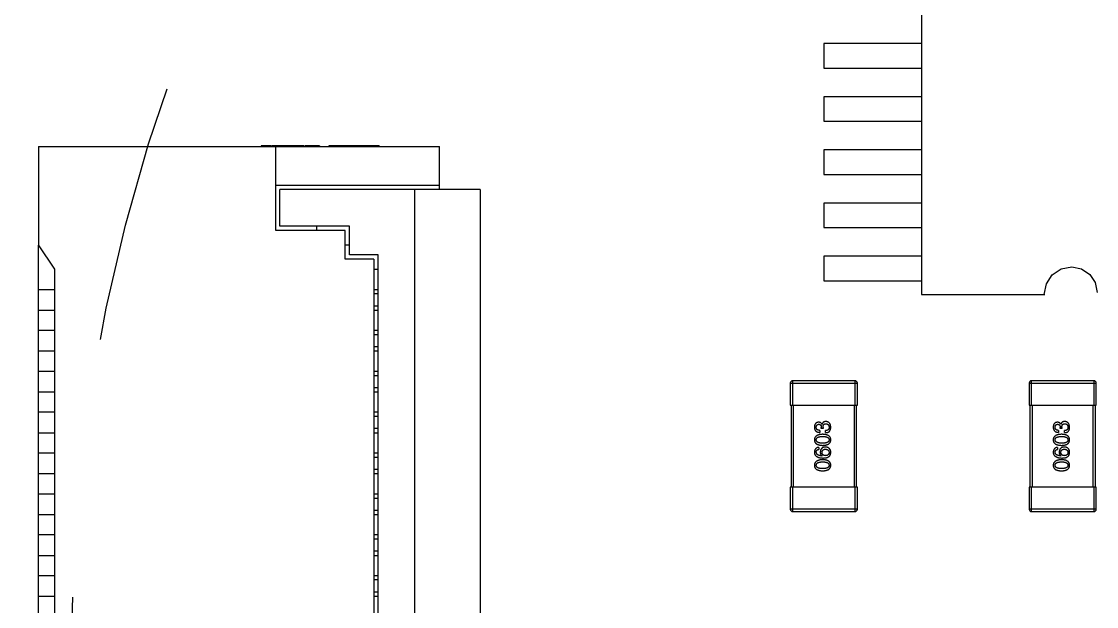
# Model space of a CAD drawing. Header units: millimetres. Extents: x 104 to 312, y 235 to 317.
# Drawn here: x 253.25 to 266.4, y 271.68 to 278.83 of the extents above; entities that cross this region are included whole.
import ezdxf

# ---------------------------------------------------------------- set-up
doc = ezdxf.new("R2010")
doc.units = ezdxf.units.MM
doc.header["$LTSCALE"] = 0.5
doc.linetypes.add('CENTER', pattern=[50.8, 31.75, -6.35, 6.35, -6.35])
doc.layers.get('0').update_dxf_attribs({"linetype": 'CONTINUOUS'})

msp = doc.modelspace()

# ---------------------------------------------------------------- linework, layer by layer
at = {"linetype": 'Continuous'}
for p, q in [((264.257, 281.987), (264.257, 275.494)), ((263.06, 278.562), (263.06, 278.262)), ((264.257, 278.562), (263.06, 278.562)), ((263.06, 278.262), (264.257, 278.262)), ((263.06, 277.912), (263.06, 277.612)), ((264.257, 277.912), (263.06, 277.912)), ((263.06, 277.612), (264.257, 277.612)), ((253.462, 277.302), (253.462, 276.102)), ((253.462, 277.302), (258.362, 277.302)), ((256.184, 277.312), (256.184, 277.302)), ((256.306, 277.312), (256.184, 277.312)), ((256.236, 277.302), (256.236, 277.312)), ((256.255, 277.312), (256.255, 277.302)), ((256.306, 277.312), (256.306, 277.302)), ((256.314, 277.312), (256.314, 277.302)), ((256.349, 277.312), (256.314, 277.312)), ((256.334, 277.312), (256.334, 277.302)), ((256.354, 277.312), (256.354, 277.302)), ((256.594, 277.312), (256.354, 277.312)), ((256.362, 276.277), (256.362, 277.302)), ((256.406, 277.302), (256.406, 277.312)), ((256.425, 277.312), (256.425, 277.302)), ((256.476, 277.312), (256.476, 277.302)), ((256.484, 277.312), (256.484, 277.302)), ((256.504, 277.312), (256.504, 277.302)), ((256.555, 277.312), (256.555, 277.302)), ((256.594, 277.312), (256.594, 277.302)), ((256.693, 277.312), (256.596, 277.312)), ((256.615, 277.312), (256.615, 277.302)), ((256.62, 277.302), (256.62, 277.312)), ((256.623, 277.312), (256.623, 277.302)), ((256.693, 277.312), (256.693, 277.302)), ((256.697, 277.312), (256.697, 277.302)), ((256.708, 277.312), (256.697, 277.312)), ((256.708, 277.312), (256.708, 277.302)), ((256.708, 277.302), (256.708, 277.312)), ((256.72, 277.312), (256.72, 277.302)), ((256.821, 277.312), (256.72, 277.312)), ((256.752, 277.312), (256.752, 277.302)), ((256.802, 277.312), (256.802, 277.302)), ((256.821, 277.312), (256.821, 277.302)), ((256.825, 277.302), (256.825, 277.312)), ((256.827, 277.302), (256.827, 277.312)), ((256.898, 277.312), (256.827, 277.312)), ((256.881, 277.312), (256.881, 277.302)), ((256.898, 277.312), (256.898, 277.302)), ((257.009, 277.312), (257.009, 277.302)), ((257.624, 277.312), (257.009, 277.312)), ((257.105, 277.302), (257.105, 277.312)), ((257.157, 277.312), (257.157, 277.302)), ((257.288, 277.312), (257.288, 277.302)), ((257.404, 277.312), (257.404, 277.302)), ((257.446, 277.312), (257.446, 277.302)), ((257.468, 277.312), (257.468, 277.302)), ((257.579, 277.312), (257.579, 277.302)), ((257.624, 277.312), (257.624, 277.302)), ((258.362, 276.777), (258.362, 277.302)), ((263.06, 277.262), (263.06, 276.962)), ((264.257, 277.262), (263.06, 277.262)), ((263.06, 276.962), (264.257, 276.962)), ((258.362, 276.827), (256.362, 276.827)), ((256.412, 276.327), (256.412, 276.777)), ((258.862, 276.777), (256.412, 276.777)), ((258.062, 265.577), (258.062, 276.777)), ((258.862, 276.777), (258.862, 265.577)), ((263.06, 276.612), (263.06, 276.312)), ((264.257, 276.612), (263.06, 276.612)), ((257.212, 276.277), (256.362, 276.277)), ((257.262, 276.327), (256.412, 276.327)), ((256.862, 276.277), (256.862, 276.327)), ((257.212, 275.927), (257.212, 276.277)), ((257.262, 275.977), (257.262, 276.327)), ((263.06, 276.312), (264.257, 276.312)), ((253.662, 275.802), (253.462, 276.102)), ((253.462, 276.092), (253.466, 276.096)), ((253.462, 266.262), (253.462, 276.092)), ((257.212, 276.102), (257.262, 276.102)), ((257.562, 275.927), (257.212, 275.927)), ((257.612, 275.977), (257.262, 275.977)), ((257.562, 275.927), (257.562, 266.427)), ((257.612, 266.377), (257.612, 275.977)), ((263.06, 275.962), (263.06, 275.662)), ((264.257, 275.962), (263.06, 275.962)), ((253.662, 266.552), (253.662, 275.802)), ((257.562, 275.802), (257.612, 275.802)), ((265.782, 275.623), (265.855, 275.732)), ((265.855, 275.732), (265.964, 275.805)), ((265.964, 275.805), (266.093, 275.83)), ((266.093, 275.83), (266.212, 275.806)), ((266.212, 275.806), (266.313, 275.739)), ((266.313, 275.739), (266.38, 275.638)), ((263.06, 275.662), (264.257, 275.662)), ((265.757, 275.494), (265.782, 275.623)), ((266.38, 275.638), (266.404, 275.519)), ((253.462, 275.552), (253.662, 275.552)), ((257.562, 275.552), (257.612, 275.552)), ((257.612, 275.502), (257.562, 275.502)), ((264.257, 275.494), (265.763, 275.494)), ((257.612, 275.352), (257.562, 275.352)), ((253.462, 275.302), (253.662, 275.302)), ((257.562, 275.302), (257.612, 275.302)), ((253.662, 275.052), (253.462, 275.052)), ((257.612, 275.052), (257.562, 275.052)), ((257.562, 275.002), (257.612, 275.002)), ((257.612, 274.852), (257.562, 274.852)), ((253.462, 274.802), (253.662, 274.802)), ((257.562, 274.802), (257.612, 274.802)), ((253.662, 274.552), (253.462, 274.552)), ((257.612, 274.552), (257.562, 274.552)), ((257.562, 274.502), (257.612, 274.502)), ((262.682, 274.138), (262.682, 274.438)), ((263.442, 274.438), (262.682, 274.438)), ((263.442, 274.438), (263.442, 274.138)), ((265.602, 274.138), (265.602, 274.438)), ((266.362, 274.438), (265.602, 274.438)), ((266.362, 274.438), (266.362, 274.138)), ((253.462, 274.302), (253.662, 274.302)), ((257.612, 274.352), (257.562, 274.352)), ((257.562, 274.302), (257.612, 274.302)), ((262.652, 274.408), (262.652, 274.138)), ((262.652, 274.408), (263.472, 274.408)), ((263.472, 274.138), (263.472, 274.408)), ((265.572, 274.408), (265.572, 274.138)), ((265.572, 274.408), (266.392, 274.408)), ((266.392, 274.138), (266.392, 274.408)), ((253.662, 274.052), (253.462, 274.052)), ((257.612, 274.052), (257.562, 274.052)), ((262.652, 274.138), (263.472, 274.138)), ((262.662, 274.138), (262.662, 273.138)), ((262.692, 273.138), (262.692, 274.138)), ((263.432, 274.138), (263.432, 273.138)), ((263.462, 273.138), (263.462, 274.138)), ((265.572, 274.138), (266.392, 274.138)), ((265.582, 274.138), (265.582, 273.138)), ((265.612, 273.138), (265.612, 274.138)), ((266.352, 274.138), (266.352, 273.138)), ((266.382, 273.138), (266.382, 274.138)), ((257.612, 274.002), (257.562, 274.002)), ((263.039, 273.907), (263.04, 273.907)), ((265.959, 273.907), (265.96, 273.907)), ((253.462, 273.802), (253.662, 273.802)), ((257.612, 273.852), (257.562, 273.852)), ((257.562, 273.802), (257.612, 273.802)), ((263.011, 273.831), (263.011, 273.807)), ((263.031, 273.855), (263.031, 273.868)), ((263.052, 273.855), (263.031, 273.855)), ((263.052, 273.867), (263.052, 273.855)), ((263.083, 273.803), (263.083, 273.828)), ((265.931, 273.831), (265.931, 273.807)), ((265.951, 273.855), (265.951, 273.868)), ((265.972, 273.855), (265.951, 273.855)), ((265.972, 273.867), (265.972, 273.855)), ((266.003, 273.803), (266.003, 273.828)), ((262.999, 273.623), (262.999, 273.599)), ((265.919, 273.623), (265.919, 273.599)), ((253.662, 273.552), (253.462, 273.552)), ((257.612, 273.552), (257.562, 273.552)), ((257.562, 273.502), (257.612, 273.502)), ((263.042, 273.519), (263.041, 273.518)), ((265.962, 273.519), (265.961, 273.518)), ((253.462, 273.302), (253.662, 273.302)), ((257.612, 273.352), (257.562, 273.352)), ((257.562, 273.302), (257.612, 273.302)), ((262.652, 273.138), (262.652, 272.868)), ((263.472, 273.138), (262.652, 273.138)), ((262.682, 272.838), (262.682, 273.138)), ((263.442, 273.138), (263.442, 272.838)), ((263.472, 272.868), (263.472, 273.138)), ((265.572, 273.138), (265.572, 272.868)), ((266.392, 273.138), (265.572, 273.138)), ((265.602, 272.838), (265.602, 273.138)), ((266.362, 273.138), (266.362, 272.838)), ((266.392, 272.868), (266.392, 273.138)), ((253.662, 273.052), (253.462, 273.052)), ((257.612, 273.052), (257.562, 273.052)), ((257.562, 273.002), (257.612, 273.002)), ((257.612, 272.852), (257.562, 272.852)), ((263.472, 272.868), (262.652, 272.868)), ((262.682, 272.838), (263.442, 272.838)), ((266.392, 272.868), (265.572, 272.868)), ((265.602, 272.838), (266.362, 272.838)), ((253.462, 272.802), (253.662, 272.802)), ((257.562, 272.802), (257.612, 272.802)), ((253.662, 272.552), (253.462, 272.552)), ((257.612, 272.552), (257.562, 272.552)), ((257.612, 272.502), (257.562, 272.502)), ((257.612, 272.352), (257.562, 272.352)), ((253.462, 272.302), (253.662, 272.302)), ((257.562, 272.302), (257.612, 272.302)), ((253.662, 272.052), (253.462, 272.052)), ((257.612, 272.052), (257.562, 272.052)), ((257.612, 272.002), (257.562, 272.002)), ((253.462, 271.802), (253.662, 271.802)), ((257.612, 271.852), (257.562, 271.852)), ((257.562, 271.802), (257.612, 271.802))]:
    msp.add_line(p, q, dxfattribs=at)
msp.add_circle((274.862, 271.152), 27.5, dxfattribs=at)
at = {"color": 1, "linetype": 'CENTER'}
msp.add_circle((274.862, 271.092), 21, dxfattribs=at)
at = {"linetype": 'Continuous'}
for centre, radius, start, end in [((274.862, 271.152), 24.842, 307.5056, 229.1866), ((274.862, 271.092), 24.042, 98.9588, 179.854), ((262.682, 274.408), 0.03, 90, 180), ((263.442, 274.408), 0.03, 0, 90), ((265.602, 274.408), 0.03, 90, 180), ((266.362, 274.408), 0.03, 0, 90), ((262.682, 272.868), 0.03, 180, 270), ((263.442, 272.868), 0.03, 270, 0), ((265.602, 272.868), 0.03, 180, 270), ((266.362, 272.868), 0.03, 270, 0)]:
    msp.add_arc(centre, radius, start, end, dxfattribs=at)
for points, knots in [([(262.998, 273.931), (262.996, 273.931), (262.992, 273.93), (262.986, 273.929), (262.981, 273.928), (262.976, 273.926), (262.971, 273.923), (262.967, 273.921), (262.963, 273.918), (262.96, 273.914), (262.957, 273.91), (262.954, 273.906), (262.952, 273.901), (262.95, 273.896), (262.949, 273.89), (262.947, 273.884), (262.947, 273.877), (262.946, 273.873), (262.946, 273.871)], [0, 0, 0, 0, 0.067521, 0.132139, 0.193339, 0.252064, 0.309083, 0.364848, 0.420021, 0.475612, 0.532002, 0.589602, 0.649896, 0.712634, 0.778603, 0.848416, 0.922155, 1, 1, 1, 1]), ([(262.969, 273.869), (262.969, 273.871), (262.969, 273.874), (262.97, 273.877), (262.97, 273.881), (262.971, 273.884), (262.972, 273.888), (262.974, 273.89), (262.975, 273.893), (262.977, 273.895), (262.979, 273.898), (262.982, 273.899), (262.984, 273.901), (262.987, 273.903), (262.99, 273.904), (262.993, 273.905), (262.996, 273.905), (262.999, 273.905), (263, 273.906)], [0, 0, 0, 0, 0.078051, 0.151197, 0.220412, 0.286742, 0.34933, 0.409464, 0.467368, 0.52298, 0.578639, 0.633998, 0.690142, 0.746855, 0.805868, 0.867776, 0.932345, 1, 1, 1, 1]), ([(263.039, 273.907), (263.038, 273.909), (263.036, 273.912), (263.033, 273.917), (263.028, 273.921), (263.023, 273.925), (263.018, 273.927), (263.012, 273.929), (263.005, 273.93), (263, 273.931), (262.998, 273.931)], [0, 0, 0, 0, 0.125227, 0.244792, 0.361427, 0.478215, 0.59667, 0.722058, 0.856314, 1, 1, 1, 1]), ([(263, 273.906), (263.001, 273.905), (263.003, 273.905), (263.007, 273.905), (263.01, 273.904), (263.013, 273.903), (263.016, 273.902), (263.019, 273.9), (263.021, 273.898), (263.023, 273.896), (263.025, 273.893), (263.027, 273.891), (263.028, 273.888), (263.029, 273.884), (263.03, 273.881), (263.031, 273.877), (263.031, 273.873), (263.031, 273.87), (263.031, 273.868)], [0, 0, 0, 0, 0.067741, 0.131599, 0.192143, 0.249977, 0.306453, 0.361639, 0.416449, 0.471489, 0.527582, 0.584873, 0.644974, 0.70814, 0.77492, 0.845909, 0.920585, 1, 1, 1, 1]), ([(263.085, 273.939), (263.084, 273.939), (263.081, 273.939), (263.077, 273.939), (263.073, 273.938), (263.069, 273.937), (263.066, 273.936), (263.062, 273.935), (263.059, 273.933), (263.056, 273.931), (263.054, 273.929), (263.051, 273.927), (263.049, 273.924), (263.047, 273.921), (263.045, 273.918), (263.043, 273.914), (263.041, 273.911), (263.041, 273.908), (263.04, 273.907)], [0, 0, 0, 0, 0.071215, 0.138707, 0.20396, 0.266995, 0.327734, 0.387609, 0.445602, 0.503345, 0.561136, 0.618597, 0.677672, 0.738255, 0.799989, 0.863961, 0.930555, 1, 1, 1, 1]), ([(263.052, 273.867), (263.052, 273.869), (263.052, 273.873), (263.053, 273.878), (263.053, 273.882), (263.054, 273.887), (263.056, 273.891), (263.057, 273.895), (263.059, 273.898), (263.061, 273.901), (263.064, 273.904), (263.066, 273.906), (263.069, 273.908), (263.072, 273.909), (263.076, 273.911), (263.08, 273.911), (263.084, 273.912), (263.087, 273.912), (263.088, 273.912)], [0, 0, 0, 0, 0.082495, 0.159728, 0.232496, 0.300725, 0.365163, 0.425859, 0.483728, 0.538892, 0.592921, 0.646195, 0.699968, 0.754746, 0.811387, 0.870806, 0.933482, 1, 1, 1, 1]), ([(263.146, 273.868), (263.146, 273.871), (263.146, 273.876), (263.145, 273.884), (263.143, 273.891), (263.142, 273.898), (263.139, 273.904), (263.137, 273.91), (263.134, 273.915), (263.13, 273.92), (263.126, 273.924), (263.121, 273.928), (263.116, 273.931), (263.111, 273.934), (263.105, 273.936), (263.099, 273.938), (263.092, 273.939), (263.087, 273.939), (263.085, 273.939)], [0, 0, 0, 0, 0.078078, 0.151942, 0.221594, 0.28726, 0.350176, 0.409768, 0.467648, 0.523784, 0.578904, 0.634014, 0.689819, 0.746826, 0.805875, 0.867063, 0.931764, 1, 1, 1, 1]), ([(263.088, 273.912), (263.09, 273.912), (263.093, 273.912), (263.097, 273.911), (263.101, 273.91), (263.104, 273.909), (263.107, 273.907), (263.111, 273.905), (263.113, 273.903), (263.116, 273.9), (263.118, 273.898), (263.12, 273.894), (263.122, 273.891), (263.123, 273.887), (263.125, 273.883), (263.125, 273.879), (263.126, 273.874), (263.126, 273.871), (263.126, 273.869)], [0, 0, 0, 0, 0.068514, 0.133941, 0.195994, 0.255362, 0.312994, 0.369441, 0.424687, 0.480522, 0.537148, 0.594801, 0.654411, 0.716817, 0.781981, 0.850498, 0.923306, 1, 1, 1, 1]), ([(265.918, 273.931), (265.916, 273.931), (265.912, 273.93), (265.906, 273.929), (265.901, 273.928), (265.896, 273.926), (265.891, 273.923), (265.887, 273.921), (265.883, 273.918), (265.88, 273.914), (265.877, 273.91), (265.874, 273.906), (265.872, 273.901), (265.87, 273.896), (265.869, 273.89), (265.867, 273.884), (265.867, 273.877), (265.866, 273.873), (265.866, 273.871)], [0, 0, 0, 0, 0.067521, 0.132139, 0.193339, 0.252064, 0.309083, 0.364848, 0.420021, 0.475612, 0.532002, 0.589602, 0.649896, 0.712634, 0.778603, 0.848416, 0.922155, 1, 1, 1, 1]), ([(265.889, 273.869), (265.889, 273.871), (265.889, 273.874), (265.89, 273.877), (265.891, 273.881), (265.891, 273.884), (265.893, 273.888), (265.894, 273.89), (265.895, 273.893), (265.897, 273.895), (265.899, 273.898), (265.902, 273.899), (265.904, 273.901), (265.907, 273.903), (265.91, 273.904), (265.913, 273.905), (265.916, 273.905), (265.919, 273.905), (265.92, 273.906)], [0, 0, 0, 0, 0.078051, 0.151197, 0.220412, 0.286742, 0.34933, 0.409464, 0.467368, 0.52298, 0.578639, 0.633998, 0.690142, 0.746855, 0.805868, 0.867776, 0.932345, 1, 1, 1, 1]), ([(265.959, 273.907), (265.958, 273.909), (265.956, 273.912), (265.953, 273.917), (265.948, 273.921), (265.943, 273.925), (265.938, 273.927), (265.932, 273.929), (265.925, 273.93), (265.92, 273.931), (265.918, 273.931)], [0, 0, 0, 0, 0.125227, 0.244792, 0.361427, 0.478215, 0.59667, 0.722058, 0.856314, 1, 1, 1, 1]), ([(265.92, 273.906), (265.921, 273.905), (265.923, 273.905), (265.927, 273.905), (265.93, 273.904), (265.933, 273.903), (265.936, 273.902), (265.939, 273.9), (265.941, 273.898), (265.943, 273.896), (265.945, 273.893), (265.947, 273.891), (265.948, 273.888), (265.949, 273.884), (265.95, 273.881), (265.951, 273.877), (265.951, 273.873), (265.951, 273.87), (265.951, 273.868)], [0, 0, 0, 0, 0.067741, 0.131599, 0.192143, 0.249977, 0.306453, 0.361639, 0.416449, 0.471489, 0.527582, 0.584873, 0.644974, 0.70814, 0.77492, 0.845909, 0.920585, 1, 1, 1, 1]), ([(266.005, 273.939), (266.004, 273.939), (266.001, 273.939), (265.997, 273.939), (265.993, 273.938), (265.989, 273.937), (265.986, 273.936), (265.982, 273.935), (265.979, 273.933), (265.976, 273.931), (265.974, 273.929), (265.971, 273.927), (265.969, 273.924), (265.967, 273.921), (265.965, 273.918), (265.963, 273.914), (265.961, 273.911), (265.961, 273.908), (265.96, 273.907)], [0, 0, 0, 0, 0.071215, 0.138707, 0.20396, 0.266995, 0.327734, 0.387609, 0.445602, 0.503345, 0.561136, 0.618597, 0.677672, 0.738255, 0.799989, 0.863961, 0.930555, 1, 1, 1, 1]), ([(265.972, 273.867), (265.972, 273.869), (265.972, 273.873), (265.973, 273.878), (265.973, 273.882), (265.974, 273.887), (265.976, 273.891), (265.977, 273.895), (265.979, 273.898), (265.981, 273.901), (265.984, 273.904), (265.986, 273.906), (265.989, 273.908), (265.992, 273.909), (265.996, 273.911), (266, 273.911), (266.004, 273.912), (266.007, 273.912), (266.008, 273.912)], [0, 0, 0, 0, 0.082495, 0.159728, 0.232496, 0.300725, 0.365163, 0.425859, 0.483728, 0.538892, 0.592921, 0.646195, 0.699968, 0.754746, 0.811387, 0.870806, 0.933482, 1, 1, 1, 1]), ([(266.066, 273.868), (266.066, 273.871), (266.066, 273.876), (266.065, 273.884), (266.063, 273.891), (266.062, 273.898), (266.059, 273.904), (266.057, 273.91), (266.054, 273.915), (266.05, 273.92), (266.046, 273.924), (266.041, 273.928), (266.036, 273.931), (266.031, 273.934), (266.025, 273.936), (266.019, 273.938), (266.012, 273.939), (266.007, 273.939), (266.005, 273.939)], [0, 0, 0, 0, 0.078078, 0.151942, 0.221594, 0.28726, 0.350176, 0.409768, 0.467648, 0.523784, 0.578904, 0.634014, 0.689819, 0.746826, 0.805875, 0.867063, 0.931764, 1, 1, 1, 1]), ([(266.008, 273.912), (266.01, 273.912), (266.013, 273.912), (266.017, 273.911), (266.021, 273.91), (266.024, 273.909), (266.027, 273.907), (266.031, 273.905), (266.033, 273.903), (266.036, 273.9), (266.038, 273.898), (266.04, 273.894), (266.042, 273.891), (266.043, 273.887), (266.045, 273.883), (266.045, 273.879), (266.046, 273.874), (266.046, 273.871), (266.047, 273.869)], [0, 0, 0, 0, 0.068514, 0.133941, 0.195994, 0.255362, 0.312994, 0.369441, 0.424687, 0.480522, 0.537148, 0.594801, 0.654411, 0.716817, 0.781981, 0.850498, 0.923306, 1, 1, 1, 1]), ([(262.946, 273.871), (262.946, 273.868), (262.946, 273.863), (262.947, 273.856), (262.949, 273.849), (262.951, 273.843), (262.953, 273.838), (262.956, 273.832), (262.959, 273.828), (262.963, 273.824), (262.967, 273.82), (262.972, 273.816), (262.977, 273.814), (262.983, 273.811), (262.989, 273.81), (262.996, 273.808), (263.003, 273.807), (263.008, 273.807), (263.011, 273.807)], [0, 0, 0, 0, 0.073232, 0.142595, 0.207997, 0.270074, 0.329156, 0.386529, 0.441846, 0.496976, 0.551877, 0.607941, 0.665637, 0.725446, 0.788542, 0.855101, 0.925196, 1, 1, 1, 1]), ([(263.048, 273.783), (263.044, 273.783), (263.036, 273.782), (263.025, 273.781), (263.014, 273.78), (263.004, 273.778), (262.995, 273.775), (262.987, 273.772), (262.979, 273.769), (262.973, 273.764), (262.967, 273.76), (262.961, 273.755), (262.957, 273.75), (262.953, 273.744), (262.95, 273.737), (262.948, 273.73), (262.947, 273.723), (262.946, 273.718), (262.946, 273.715)], [0, 0, 0, 0, 0.088475, 0.171606, 0.249595, 0.322626, 0.391327, 0.455765, 0.516374, 0.573675, 0.628522, 0.681161, 0.732559, 0.783563, 0.83504, 0.887639, 0.942585, 1, 1, 1, 1]), ([(263.011, 273.831), (263.009, 273.831), (263.006, 273.831), (263.001, 273.832), (262.997, 273.833), (262.993, 273.834), (262.989, 273.835), (262.985, 273.837), (262.982, 273.839), (262.979, 273.841), (262.977, 273.844), (262.975, 273.847), (262.973, 273.85), (262.972, 273.853), (262.97, 273.857), (262.97, 273.861), (262.969, 273.865), (262.969, 273.868), (262.969, 273.869)], [0, 0, 0, 0, 0.078134, 0.15164, 0.221358, 0.286689, 0.348614, 0.407697, 0.464247, 0.520153, 0.574432, 0.629291, 0.684538, 0.742032, 0.801329, 0.863637, 0.930123, 1, 1, 1, 1]), ([(262.969, 273.715), (262.969, 273.717), (262.969, 273.72), (262.97, 273.725), (262.972, 273.729), (262.974, 273.733), (262.977, 273.737), (262.98, 273.741), (262.984, 273.744), (262.989, 273.746), (262.994, 273.749), (263, 273.751), (263.006, 273.753), (263.014, 273.754), (263.021, 273.755), (263.03, 273.756), (263.038, 273.757), (263.045, 273.757), (263.048, 273.757)], [0, 0, 0, 0, 0.050604, 0.098688, 0.145699, 0.191791, 0.238625, 0.286717, 0.337546, 0.391814, 0.449755, 0.512106, 0.579685, 0.652048, 0.730262, 0.814146, 0.904281, 1, 1, 1, 1]), ([(263.146, 273.715), (263.146, 273.718), (263.146, 273.723), (263.145, 273.73), (263.143, 273.737), (263.14, 273.744), (263.136, 273.75), (263.132, 273.756), (263.127, 273.761), (263.121, 273.765), (263.114, 273.769), (263.107, 273.773), (263.099, 273.776), (263.09, 273.778), (263.081, 273.78), (263.07, 273.781), (263.059, 273.782), (263.052, 273.783), (263.048, 273.783)], [0, 0, 0, 0, 0.059134, 0.115603, 0.169236, 0.221572, 0.273254, 0.32474, 0.377319, 0.431815, 0.488555, 0.548609, 0.612242, 0.680182, 0.75251, 0.829782, 0.91231, 1, 1, 1, 1]), ([(263.048, 273.757), (263.051, 273.757), (263.057, 273.757), (263.066, 273.756), (263.074, 273.755), (263.082, 273.754), (263.089, 273.753), (263.095, 273.751), (263.101, 273.749), (263.106, 273.746), (263.111, 273.744), (263.115, 273.741), (263.118, 273.737), (263.121, 273.733), (263.123, 273.729), (263.125, 273.725), (263.126, 273.72), (263.126, 273.717), (263.126, 273.715)], [0, 0, 0, 0, 0.094834, 0.184067, 0.267029, 0.344713, 0.417334, 0.484367, 0.546941, 0.604717, 0.65953, 0.710539, 0.759381, 0.806382, 0.853027, 0.900623, 0.949121, 1, 1, 1, 1]), ([(263.126, 273.869), (263.126, 273.868), (263.126, 273.865), (263.126, 273.86), (263.125, 273.856), (263.124, 273.852), (263.122, 273.848), (263.12, 273.845), (263.118, 273.842), (263.116, 273.839), (263.113, 273.836), (263.109, 273.834), (263.106, 273.832), (263.102, 273.831), (263.098, 273.83), (263.093, 273.829), (263.088, 273.828), (263.085, 273.828), (263.083, 273.828)], [0, 0, 0, 0, 0.071272, 0.13882, 0.201858, 0.262757, 0.320043, 0.376709, 0.431462, 0.486034, 0.541209, 0.597703, 0.65589, 0.717768, 0.782056, 0.850407, 0.92277, 1, 1, 1, 1]), ([(263.083, 273.803), (263.085, 273.803), (263.088, 273.803), (263.093, 273.803), (263.098, 273.804), (263.103, 273.805), (263.107, 273.806), (263.111, 273.807), (263.115, 273.809), (263.119, 273.811), (263.122, 273.813), (263.126, 273.815), (263.128, 273.817), (263.131, 273.82), (263.134, 273.823), (263.136, 273.826), (263.138, 273.829), (263.139, 273.831), (263.14, 273.832)], [0, 0, 0, 0, 0.078937, 0.154495, 0.226898, 0.296844, 0.363348, 0.427781, 0.48946, 0.549586, 0.607902, 0.664733, 0.720805, 0.776157, 0.831175, 0.886736, 0.943094, 1, 1, 1, 1]), ([(263.14, 273.832), (263.14, 273.833), (263.141, 273.836), (263.143, 273.84), (263.144, 273.844), (263.145, 273.848), (263.145, 273.853), (263.146, 273.858), (263.146, 273.863), (263.146, 273.867), (263.146, 273.868)], [0, 0, 0, 0, 0.101955, 0.208983, 0.322698, 0.44339, 0.570851, 0.70629, 0.84885, 1, 1, 1, 1]), ([(265.866, 273.871), (265.866, 273.868), (265.866, 273.863), (265.867, 273.856), (265.869, 273.849), (265.871, 273.843), (265.873, 273.838), (265.876, 273.832), (265.879, 273.828), (265.883, 273.824), (265.887, 273.82), (265.892, 273.816), (265.897, 273.814), (265.903, 273.811), (265.909, 273.81), (265.916, 273.808), (265.923, 273.807), (265.928, 273.807), (265.931, 273.807)], [0, 0, 0, 0, 0.073232, 0.142595, 0.207997, 0.270074, 0.329156, 0.386529, 0.441846, 0.496976, 0.551877, 0.607941, 0.665637, 0.725446, 0.788542, 0.855101, 0.925196, 1, 1, 1, 1]), ([(265.968, 273.783), (265.964, 273.783), (265.956, 273.782), (265.945, 273.781), (265.934, 273.78), (265.924, 273.778), (265.915, 273.775), (265.907, 273.772), (265.899, 273.769), (265.893, 273.764), (265.887, 273.76), (265.881, 273.755), (265.877, 273.75), (265.873, 273.744), (265.87, 273.737), (265.868, 273.73), (265.867, 273.723), (265.866, 273.718), (265.866, 273.715)], [0, 0, 0, 0, 0.088475, 0.171606, 0.249595, 0.322626, 0.391327, 0.455765, 0.516374, 0.573675, 0.628522, 0.681161, 0.732559, 0.783563, 0.83504, 0.887639, 0.942585, 1, 1, 1, 1]), ([(265.931, 273.831), (265.929, 273.831), (265.926, 273.831), (265.921, 273.832), (265.917, 273.833), (265.913, 273.834), (265.909, 273.835), (265.905, 273.837), (265.902, 273.839), (265.899, 273.841), (265.897, 273.844), (265.895, 273.847), (265.893, 273.85), (265.892, 273.853), (265.891, 273.857), (265.89, 273.861), (265.889, 273.865), (265.889, 273.868), (265.889, 273.869)], [0, 0, 0, 0, 0.078134, 0.15164, 0.221358, 0.286689, 0.348614, 0.407697, 0.464247, 0.520153, 0.574432, 0.629291, 0.684538, 0.742032, 0.801329, 0.863637, 0.930123, 1, 1, 1, 1]), ([(265.889, 273.715), (265.889, 273.717), (265.889, 273.72), (265.89, 273.725), (265.892, 273.729), (265.894, 273.733), (265.897, 273.737), (265.9, 273.741), (265.904, 273.744), (265.909, 273.746), (265.914, 273.749), (265.92, 273.751), (265.926, 273.753), (265.934, 273.754), (265.941, 273.755), (265.95, 273.756), (265.958, 273.757), (265.965, 273.757), (265.968, 273.757)], [0, 0, 0, 0, 0.050604, 0.098688, 0.145699, 0.191791, 0.238625, 0.286717, 0.337546, 0.391814, 0.449755, 0.512106, 0.579685, 0.652048, 0.730262, 0.814146, 0.904281, 1, 1, 1, 1]), ([(266.066, 273.715), (266.066, 273.718), (266.066, 273.723), (266.065, 273.73), (266.063, 273.737), (266.06, 273.744), (266.056, 273.75), (266.052, 273.756), (266.047, 273.761), (266.041, 273.765), (266.034, 273.769), (266.027, 273.773), (266.019, 273.776), (266.01, 273.778), (266.001, 273.78), (265.99, 273.781), (265.979, 273.782), (265.972, 273.783), (265.968, 273.783)], [0, 0, 0, 0, 0.059134, 0.115603, 0.169236, 0.221572, 0.273254, 0.32474, 0.377319, 0.431815, 0.488555, 0.548609, 0.612242, 0.680182, 0.75251, 0.829782, 0.91231, 1, 1, 1, 1]), ([(265.968, 273.757), (265.971, 273.757), (265.977, 273.757), (265.986, 273.756), (265.994, 273.755), (266.002, 273.754), (266.009, 273.753), (266.015, 273.751), (266.021, 273.749), (266.026, 273.746), (266.031, 273.744), (266.035, 273.741), (266.038, 273.737), (266.041, 273.733), (266.044, 273.729), (266.045, 273.725), (266.046, 273.72), (266.046, 273.717), (266.047, 273.715)], [0, 0, 0, 0, 0.094834, 0.184067, 0.267029, 0.344713, 0.417334, 0.484367, 0.546941, 0.604717, 0.65953, 0.710539, 0.759381, 0.806382, 0.853027, 0.900623, 0.949121, 1, 1, 1, 1]), ([(266.047, 273.869), (266.046, 273.868), (266.046, 273.865), (266.046, 273.86), (266.045, 273.856), (266.044, 273.852), (266.042, 273.848), (266.04, 273.845), (266.038, 273.842), (266.036, 273.839), (266.033, 273.836), (266.029, 273.834), (266.026, 273.832), (266.022, 273.831), (266.018, 273.83), (266.013, 273.829), (266.008, 273.828), (266.005, 273.828), (266.003, 273.828)], [0, 0, 0, 0, 0.071272, 0.13882, 0.201858, 0.262757, 0.320043, 0.376709, 0.431462, 0.486034, 0.541209, 0.597703, 0.65589, 0.717768, 0.782056, 0.850407, 0.92277, 1, 1, 1, 1]), ([(266.003, 273.803), (266.005, 273.803), (266.008, 273.803), (266.013, 273.803), (266.018, 273.804), (266.023, 273.805), (266.027, 273.806), (266.031, 273.807), (266.035, 273.809), (266.039, 273.811), (266.042, 273.813), (266.046, 273.815), (266.048, 273.817), (266.051, 273.82), (266.054, 273.823), (266.056, 273.826), (266.058, 273.829), (266.059, 273.831), (266.06, 273.832)], [0, 0, 0, 0, 0.078937, 0.154495, 0.226898, 0.296844, 0.363348, 0.427781, 0.48946, 0.549586, 0.607902, 0.664733, 0.720805, 0.776157, 0.831175, 0.886736, 0.943094, 1, 1, 1, 1]), ([(266.06, 273.832), (266.06, 273.833), (266.061, 273.836), (266.063, 273.84), (266.064, 273.844), (266.065, 273.848), (266.065, 273.853), (266.066, 273.858), (266.066, 273.863), (266.066, 273.867), (266.066, 273.868)], [0, 0, 0, 0, 0.101955, 0.208983, 0.322698, 0.44339, 0.570851, 0.70629, 0.84885, 1, 1, 1, 1]), ([(262.946, 273.715), (262.946, 273.712), (262.947, 273.707), (262.948, 273.7), (262.95, 273.693), (262.953, 273.686), (262.956, 273.68), (262.961, 273.675), (262.966, 273.67), (262.972, 273.665), (262.979, 273.661), (262.987, 273.658), (262.995, 273.655), (263.004, 273.652), (263.014, 273.65), (263.024, 273.649), (263.036, 273.648), (263.044, 273.648), (263.048, 273.647)], [0, 0, 0, 0, 0.057911, 0.113262, 0.165956, 0.217443, 0.268511, 0.319665, 0.372, 0.426129, 0.483365, 0.543779, 0.607756, 0.676562, 0.749704, 0.827713, 0.911177, 1, 1, 1, 1]), ([(262.999, 273.623), (262.997, 273.623), (262.993, 273.622), (262.987, 273.621), (262.982, 273.62), (262.977, 273.618), (262.972, 273.615), (262.968, 273.612), (262.964, 273.609), (262.961, 273.606), (262.958, 273.602), (262.955, 273.598), (262.953, 273.593), (262.951, 273.588), (262.949, 273.583), (262.948, 273.577), (262.947, 273.571), (262.946, 273.567), (262.946, 273.565)], [0, 0, 0, 0, 0.06947, 0.136096, 0.199592, 0.260665, 0.319672, 0.377156, 0.433415, 0.489984, 0.546535, 0.604276, 0.663499, 0.725182, 0.788953, 0.855683, 0.926216, 1, 1, 1, 1]), ([(263.048, 273.675), (263.045, 273.675), (263.038, 273.675), (263.03, 273.675), (263.021, 273.676), (263.014, 273.677), (263.006, 273.679), (263, 273.68), (262.994, 273.682), (262.989, 273.685), (262.984, 273.687), (262.98, 273.69), (262.977, 273.694), (262.974, 273.697), (262.972, 273.701), (262.97, 273.706), (262.969, 273.71), (262.969, 273.714), (262.969, 273.715)], [0, 0, 0, 0, 0.096452, 0.187278, 0.271765, 0.350519, 0.423437, 0.491321, 0.554011, 0.612224, 0.666281, 0.717003, 0.764884, 0.811423, 0.856783, 0.902993, 0.950236, 1, 1, 1, 1]), ([(263.081, 273.627), (263.078, 273.627), (263.074, 273.627), (263.067, 273.626), (263.061, 273.625), (263.055, 273.623), (263.05, 273.621), (263.045, 273.618), (263.04, 273.615), (263.036, 273.611), (263.032, 273.607), (263.029, 273.602), (263.026, 273.597), (263.024, 273.592), (263.022, 273.586), (263.02, 273.579), (263.019, 273.572), (263.019, 273.568), (263.018, 273.565)], [0, 0, 0, 0, 0.071527, 0.139094, 0.20346, 0.264939, 0.323904, 0.381383, 0.437591, 0.493343, 0.549401, 0.606085, 0.664838, 0.725424, 0.788712, 0.855452, 0.925772, 1, 1, 1, 1]), ([(263.048, 273.647), (263.052, 273.648), (263.059, 273.648), (263.07, 273.649), (263.081, 273.65), (263.09, 273.652), (263.099, 273.655), (263.107, 273.658), (263.114, 273.661), (263.121, 273.665), (263.127, 273.67), (263.132, 273.675), (263.136, 273.68), (263.14, 273.686), (263.143, 273.693), (263.145, 273.7), (263.146, 273.707), (263.146, 273.712), (263.146, 273.715)], [0, 0, 0, 0, 0.087693, 0.170223, 0.247496, 0.319826, 0.387768, 0.451403, 0.511459, 0.568358, 0.622671, 0.675251, 0.726739, 0.778422, 0.830759, 0.884394, 0.940865, 1, 1, 1, 1]), ([(263.126, 273.715), (263.126, 273.714), (263.126, 273.71), (263.125, 273.706), (263.124, 273.701), (263.122, 273.697), (263.119, 273.694), (263.115, 273.69), (263.111, 273.687), (263.107, 273.685), (263.101, 273.682), (263.096, 273.68), (263.089, 273.679), (263.082, 273.677), (263.074, 273.676), (263.066, 273.675), (263.057, 273.675), (263.051, 273.675), (263.048, 273.675)], [0, 0, 0, 0, 0.049766, 0.097012, 0.143225, 0.188786, 0.235079, 0.282962, 0.333687, 0.387747, 0.445963, 0.508657, 0.576545, 0.649868, 0.72822, 0.812712, 0.903543, 1, 1, 1, 1]), ([(263.13, 273.608), (263.128, 273.609), (263.125, 273.612), (263.119, 273.616), (263.113, 273.62), (263.107, 273.623), (263.101, 273.625), (263.094, 273.626), (263.088, 273.627), (263.083, 273.627), (263.081, 273.627)], [0, 0, 0, 0, 0.129393, 0.255335, 0.378531, 0.500878, 0.622934, 0.746191, 0.87096, 1, 1, 1, 1]), ([(265.866, 273.715), (265.866, 273.712), (265.867, 273.707), (265.868, 273.7), (265.87, 273.693), (265.873, 273.686), (265.876, 273.68), (265.881, 273.675), (265.886, 273.67), (265.892, 273.665), (265.899, 273.661), (265.907, 273.658), (265.915, 273.655), (265.924, 273.652), (265.934, 273.65), (265.944, 273.649), (265.956, 273.648), (265.964, 273.648), (265.968, 273.647)], [0, 0, 0, 0, 0.057911, 0.113262, 0.165956, 0.217443, 0.268511, 0.319665, 0.372, 0.426129, 0.483365, 0.543779, 0.607756, 0.676562, 0.749704, 0.827713, 0.911177, 1, 1, 1, 1]), ([(265.919, 273.623), (265.917, 273.623), (265.913, 273.622), (265.907, 273.621), (265.902, 273.62), (265.897, 273.618), (265.892, 273.615), (265.888, 273.612), (265.884, 273.609), (265.881, 273.606), (265.878, 273.602), (265.875, 273.598), (265.873, 273.593), (265.871, 273.588), (265.869, 273.583), (265.868, 273.577), (265.867, 273.571), (265.866, 273.567), (265.866, 273.565)], [0, 0, 0, 0, 0.06947, 0.136096, 0.199592, 0.260665, 0.319672, 0.377156, 0.433415, 0.489984, 0.546535, 0.604276, 0.663499, 0.725182, 0.788953, 0.855683, 0.926216, 1, 1, 1, 1]), ([(265.968, 273.675), (265.965, 273.675), (265.958, 273.675), (265.95, 273.675), (265.941, 273.676), (265.934, 273.677), (265.926, 273.679), (265.92, 273.68), (265.914, 273.682), (265.909, 273.685), (265.904, 273.687), (265.9, 273.69), (265.897, 273.694), (265.894, 273.697), (265.892, 273.701), (265.89, 273.706), (265.889, 273.71), (265.889, 273.714), (265.889, 273.715)], [0, 0, 0, 0, 0.096452, 0.187278, 0.271765, 0.350519, 0.423437, 0.491321, 0.554011, 0.612224, 0.666281, 0.717003, 0.764884, 0.811423, 0.856783, 0.902993, 0.950236, 1, 1, 1, 1]), ([(266.001, 273.627), (265.998, 273.627), (265.994, 273.627), (265.987, 273.626), (265.981, 273.625), (265.975, 273.623), (265.97, 273.621), (265.965, 273.618), (265.96, 273.615), (265.956, 273.611), (265.952, 273.607), (265.949, 273.602), (265.946, 273.597), (265.944, 273.592), (265.942, 273.586), (265.94, 273.579), (265.939, 273.572), (265.939, 273.568), (265.938, 273.565)], [0, 0, 0, 0, 0.071527, 0.139094, 0.20346, 0.264939, 0.323904, 0.381383, 0.437591, 0.493343, 0.549401, 0.606085, 0.664838, 0.725424, 0.788712, 0.855452, 0.925772, 1, 1, 1, 1]), ([(265.968, 273.647), (265.972, 273.648), (265.979, 273.648), (265.99, 273.649), (266.001, 273.65), (266.01, 273.652), (266.019, 273.655), (266.027, 273.658), (266.034, 273.661), (266.041, 273.665), (266.047, 273.67), (266.052, 273.675), (266.056, 273.68), (266.06, 273.686), (266.063, 273.693), (266.065, 273.7), (266.066, 273.707), (266.066, 273.712), (266.066, 273.715)], [0, 0, 0, 0, 0.087693, 0.170223, 0.247496, 0.319826, 0.387768, 0.451403, 0.511459, 0.568358, 0.622671, 0.675251, 0.726739, 0.778422, 0.830759, 0.884394, 0.940865, 1, 1, 1, 1]), ([(266.047, 273.715), (266.046, 273.714), (266.046, 273.71), (266.045, 273.706), (266.044, 273.701), (266.042, 273.697), (266.039, 273.694), (266.035, 273.69), (266.031, 273.687), (266.027, 273.685), (266.022, 273.682), (266.016, 273.68), (266.009, 273.679), (266.002, 273.677), (265.994, 273.676), (265.986, 273.675), (265.977, 273.675), (265.971, 273.675), (265.968, 273.675)], [0, 0, 0, 0, 0.049766, 0.097012, 0.143225, 0.188786, 0.235079, 0.282962, 0.333687, 0.387747, 0.445963, 0.508657, 0.576545, 0.649868, 0.72822, 0.812712, 0.903543, 1, 1, 1, 1]), ([(266.05, 273.608), (266.048, 273.609), (266.045, 273.612), (266.039, 273.616), (266.033, 273.62), (266.027, 273.623), (266.021, 273.625), (266.014, 273.626), (266.008, 273.627), (266.003, 273.627), (266.001, 273.627)], [0, 0, 0, 0, 0.129393, 0.255335, 0.378531, 0.500878, 0.622934, 0.746191, 0.87096, 1, 1, 1, 1]), ([(262.946, 273.565), (262.946, 273.562), (262.947, 273.557), (262.948, 273.549), (262.95, 273.541), (262.953, 273.534), (262.957, 273.528), (262.962, 273.522), (262.967, 273.517), (262.974, 273.512), (262.981, 273.508), (262.989, 273.504), (262.997, 273.501), (263.007, 273.498), (263.017, 273.496), (263.028, 273.495), (263.04, 273.493), (263.048, 273.493), (263.052, 273.493)], [0, 0, 0, 0, 0.058957, 0.115262, 0.16907, 0.221312, 0.273147, 0.324961, 0.377649, 0.432026, 0.488925, 0.549039, 0.612912, 0.680653, 0.753056, 0.830314, 0.912483, 1, 1, 1, 1]), ([(262.969, 273.565), (262.969, 273.567), (262.969, 273.572), (262.971, 273.578), (262.973, 273.583), (262.976, 273.588), (262.981, 273.592), (262.986, 273.595), (262.992, 273.598), (262.996, 273.599), (262.999, 273.599)], [0, 0, 0, 0, 0.136586, 0.261496, 0.378089, 0.490612, 0.605522, 0.725767, 0.8561, 1, 1, 1, 1]), ([(263.041, 273.518), (263.038, 273.518), (263.033, 273.519), (263.025, 273.52), (263.018, 273.521), (263.011, 273.523), (263.004, 273.525), (262.998, 273.527), (262.993, 273.529), (262.988, 273.532), (262.984, 273.535), (262.98, 273.538), (262.977, 273.542), (262.974, 273.546), (262.972, 273.551), (262.971, 273.555), (262.97, 273.56), (262.969, 273.563), (262.969, 273.565)], [0, 0, 0, 0, 0.089218, 0.173709, 0.252753, 0.326963, 0.397099, 0.462534, 0.524018, 0.582178, 0.637235, 0.689955, 0.741228, 0.791618, 0.841661, 0.892925, 0.945259, 1, 1, 1, 1]), ([(263.018, 273.565), (263.018, 273.563), (263.018, 273.557), (263.02, 273.55), (263.022, 273.543), (263.024, 273.537), (263.028, 273.532), (263.032, 273.527), (263.037, 273.523), (263.04, 273.52), (263.042, 273.519)], [0, 0, 0, 0, 0.144617, 0.279572, 0.40596, 0.526097, 0.64389, 0.760003, 0.877724, 1, 1, 1, 1]), ([(263.04, 273.562), (263.04, 273.563), (263.04, 273.566), (263.041, 273.571), (263.042, 273.575), (263.043, 273.578), (263.045, 273.582), (263.046, 273.585), (263.049, 273.588), (263.051, 273.59), (263.054, 273.593), (263.057, 273.595), (263.06, 273.597), (263.064, 273.598), (263.068, 273.599), (263.072, 273.6), (263.077, 273.601), (263.08, 273.601), (263.082, 273.601)], [0, 0, 0, 0, 0.069884, 0.136529, 0.199638, 0.259844, 0.317774, 0.374356, 0.430026, 0.485148, 0.5409, 0.597889, 0.657472, 0.718614, 0.783613, 0.85129, 0.923712, 1, 1, 1, 1]), ([(263.083, 273.521), (263.081, 273.522), (263.078, 273.522), (263.073, 273.522), (263.069, 273.523), (263.065, 273.525), (263.061, 273.526), (263.057, 273.528), (263.054, 273.53), (263.051, 273.533), (263.049, 273.535), (263.047, 273.538), (263.045, 273.541), (263.043, 273.545), (263.042, 273.549), (263.041, 273.553), (263.04, 273.557), (263.04, 273.56), (263.04, 273.562)], [0, 0, 0, 0, 0.076072, 0.148369, 0.216753, 0.281358, 0.342792, 0.401604, 0.458929, 0.514444, 0.569818, 0.625343, 0.681554, 0.739608, 0.800134, 0.863477, 0.929547, 1, 1, 1, 1]), ([(263.052, 273.493), (263.056, 273.493), (263.063, 273.493), (263.073, 273.494), (263.082, 273.495), (263.091, 273.496), (263.099, 273.498), (263.107, 273.501), (263.114, 273.504), (263.118, 273.506), (263.12, 273.507)], [0, 0, 0, 0, 0.151498, 0.29521, 0.430242, 0.557137, 0.677306, 0.790845, 0.898111, 1, 1, 1, 1]), ([(263.082, 273.601), (263.083, 273.601), (263.087, 273.601), (263.092, 273.6), (263.096, 273.599), (263.1, 273.598), (263.104, 273.597), (263.108, 273.595), (263.111, 273.593), (263.114, 273.591), (263.117, 273.588), (263.119, 273.585), (263.121, 273.582), (263.123, 273.579), (263.124, 273.575), (263.125, 273.571), (263.126, 273.567), (263.126, 273.564), (263.126, 273.563)], [0, 0, 0, 0, 0.078863, 0.153308, 0.223539, 0.289857, 0.35341, 0.413572, 0.471721, 0.528235, 0.584279, 0.638781, 0.69466, 0.751251, 0.809198, 0.869697, 0.933318, 1, 1, 1, 1]), ([(263.126, 273.563), (263.126, 273.561), (263.126, 273.558), (263.126, 273.554), (263.125, 273.55), (263.123, 273.546), (263.122, 273.542), (263.12, 273.539), (263.118, 273.536), (263.115, 273.533), (263.112, 273.53), (263.109, 273.528), (263.105, 273.526), (263.101, 273.525), (263.097, 273.524), (263.093, 273.523), (263.088, 273.522), (263.085, 273.522), (263.083, 273.521)], [0, 0, 0, 0, 0.070403, 0.137196, 0.200053, 0.260887, 0.31876, 0.37535, 0.430743, 0.485927, 0.541678, 0.598832, 0.657726, 0.719441, 0.783504, 0.851852, 0.923533, 1, 1, 1, 1]), ([(263.12, 273.507), (263.122, 273.509), (263.126, 273.512), (263.131, 273.517), (263.136, 273.523), (263.139, 273.529), (263.142, 273.536), (263.144, 273.543), (263.146, 273.551), (263.146, 273.556), (263.146, 273.559)], [0, 0, 0, 0, 0.125033, 0.246266, 0.36603, 0.485265, 0.606781, 0.732144, 0.862551, 1, 1, 1, 1]), ([(263.146, 273.559), (263.146, 273.561), (263.146, 273.567), (263.146, 273.575), (263.145, 273.582), (263.143, 273.588), (263.14, 273.594), (263.137, 273.599), (263.134, 273.604), (263.131, 273.607), (263.13, 273.608)], [0, 0, 0, 0, 0.156782, 0.301945, 0.436395, 0.561474, 0.678489, 0.78853, 0.894967, 1, 1, 1, 1]), ([(265.866, 273.565), (265.866, 273.562), (265.867, 273.557), (265.868, 273.549), (265.87, 273.541), (265.873, 273.534), (265.877, 273.528), (265.882, 273.522), (265.888, 273.517), (265.894, 273.512), (265.901, 273.508), (265.909, 273.504), (265.917, 273.501), (265.927, 273.498), (265.937, 273.496), (265.948, 273.495), (265.96, 273.493), (265.968, 273.493), (265.972, 273.493)], [0, 0, 0, 0, 0.058957, 0.115262, 0.16907, 0.221312, 0.273147, 0.324961, 0.377649, 0.432026, 0.488925, 0.549039, 0.612912, 0.680653, 0.753056, 0.830314, 0.912483, 1, 1, 1, 1]), ([(265.889, 273.565), (265.889, 273.567), (265.889, 273.572), (265.891, 273.578), (265.893, 273.583), (265.896, 273.588), (265.901, 273.592), (265.906, 273.595), (265.912, 273.598), (265.916, 273.599), (265.919, 273.599)], [0, 0, 0, 0, 0.136586, 0.261496, 0.378089, 0.490612, 0.605522, 0.725767, 0.8561, 1, 1, 1, 1]), ([(265.961, 273.518), (265.958, 273.518), (265.953, 273.519), (265.945, 273.52), (265.938, 273.521), (265.931, 273.523), (265.924, 273.525), (265.918, 273.527), (265.913, 273.529), (265.908, 273.532), (265.904, 273.535), (265.9, 273.538), (265.897, 273.542), (265.894, 273.546), (265.892, 273.551), (265.891, 273.555), (265.89, 273.56), (265.889, 273.563), (265.889, 273.565)], [0, 0, 0, 0, 0.089218, 0.173709, 0.252753, 0.326963, 0.397099, 0.462534, 0.524018, 0.582178, 0.637235, 0.689955, 0.741228, 0.791618, 0.841661, 0.892925, 0.945259, 1, 1, 1, 1]), ([(265.938, 273.565), (265.938, 273.563), (265.938, 273.557), (265.94, 273.55), (265.942, 273.543), (265.944, 273.537), (265.948, 273.532), (265.952, 273.527), (265.957, 273.523), (265.96, 273.52), (265.962, 273.519)], [0, 0, 0, 0, 0.144617, 0.279572, 0.40596, 0.526097, 0.64389, 0.760003, 0.877724, 1, 1, 1, 1]), ([(265.96, 273.562), (265.96, 273.563), (265.96, 273.566), (265.961, 273.571), (265.962, 273.575), (265.963, 273.578), (265.965, 273.582), (265.966, 273.585), (265.969, 273.588), (265.971, 273.59), (265.974, 273.593), (265.977, 273.595), (265.98, 273.597), (265.984, 273.598), (265.988, 273.599), (265.992, 273.6), (265.997, 273.601), (266, 273.601), (266.002, 273.601)], [0, 0, 0, 0, 0.069884, 0.136529, 0.199638, 0.259844, 0.317774, 0.374356, 0.430026, 0.485148, 0.5409, 0.597889, 0.657472, 0.718614, 0.783613, 0.85129, 0.923712, 1, 1, 1, 1]), ([(266.003, 273.521), (266.001, 273.522), (265.998, 273.522), (265.993, 273.522), (265.989, 273.523), (265.985, 273.525), (265.981, 273.526), (265.977, 273.528), (265.974, 273.53), (265.971, 273.533), (265.969, 273.535), (265.967, 273.538), (265.965, 273.541), (265.963, 273.545), (265.962, 273.549), (265.961, 273.553), (265.96, 273.557), (265.96, 273.56), (265.96, 273.562)], [0, 0, 0, 0, 0.076072, 0.148369, 0.216753, 0.281358, 0.342792, 0.401604, 0.458929, 0.514444, 0.569818, 0.625343, 0.681554, 0.739608, 0.800134, 0.863477, 0.929547, 1, 1, 1, 1]), ([(265.972, 273.493), (265.976, 273.493), (265.983, 273.493), (265.993, 273.494), (266.002, 273.495), (266.011, 273.496), (266.019, 273.498), (266.027, 273.501), (266.034, 273.504), (266.038, 273.506), (266.04, 273.507)], [0, 0, 0, 0, 0.151498, 0.29521, 0.430242, 0.557137, 0.677306, 0.790845, 0.898111, 1, 1, 1, 1]), ([(266.002, 273.601), (266.003, 273.601), (266.007, 273.601), (266.012, 273.6), (266.016, 273.599), (266.02, 273.598), (266.024, 273.597), (266.028, 273.595), (266.031, 273.593), (266.034, 273.591), (266.037, 273.588), (266.039, 273.585), (266.041, 273.582), (266.043, 273.579), (266.044, 273.575), (266.045, 273.571), (266.046, 273.567), (266.046, 273.564), (266.047, 273.563)], [0, 0, 0, 0, 0.078863, 0.153308, 0.223539, 0.289857, 0.35341, 0.413572, 0.471721, 0.528235, 0.584279, 0.638781, 0.69466, 0.751251, 0.809198, 0.869697, 0.933318, 1, 1, 1, 1]), ([(266.047, 273.563), (266.046, 273.561), (266.046, 273.558), (266.046, 273.554), (266.045, 273.55), (266.043, 273.546), (266.042, 273.542), (266.04, 273.539), (266.038, 273.536), (266.035, 273.533), (266.032, 273.53), (266.029, 273.528), (266.025, 273.526), (266.021, 273.525), (266.017, 273.524), (266.013, 273.523), (266.008, 273.522), (266.005, 273.522), (266.003, 273.521)], [0, 0, 0, 0, 0.070403, 0.137196, 0.200053, 0.260887, 0.31876, 0.37535, 0.430743, 0.485927, 0.541678, 0.598832, 0.657726, 0.719441, 0.783504, 0.851852, 0.923533, 1, 1, 1, 1]), ([(266.04, 273.507), (266.042, 273.509), (266.046, 273.512), (266.051, 273.517), (266.056, 273.523), (266.059, 273.529), (266.062, 273.536), (266.064, 273.543), (266.066, 273.551), (266.066, 273.556), (266.066, 273.559)], [0, 0, 0, 0, 0.125033, 0.246266, 0.36603, 0.485265, 0.606781, 0.732144, 0.862551, 1, 1, 1, 1]), ([(266.066, 273.559), (266.066, 273.561), (266.066, 273.567), (266.066, 273.575), (266.065, 273.582), (266.063, 273.588), (266.06, 273.594), (266.057, 273.599), (266.054, 273.604), (266.051, 273.607), (266.05, 273.608)], [0, 0, 0, 0, 0.156782, 0.301945, 0.436395, 0.561474, 0.678489, 0.78853, 0.894967, 1, 1, 1, 1]), ([(263.048, 273.472), (263.044, 273.472), (263.036, 273.472), (263.025, 273.47), (263.014, 273.469), (263.004, 273.467), (262.995, 273.464), (262.987, 273.461), (262.979, 273.458), (262.973, 273.454), (262.967, 273.449), (262.961, 273.444), (262.957, 273.439), (262.953, 273.433), (262.95, 273.426), (262.948, 273.419), (262.947, 273.412), (262.946, 273.407), (262.946, 273.404)], [0, 0, 0, 0, 0.088475, 0.171606, 0.249595, 0.322626, 0.391327, 0.455765, 0.516374, 0.573675, 0.628522, 0.681161, 0.732559, 0.783563, 0.83504, 0.887639, 0.942585, 1, 1, 1, 1]), ([(262.946, 273.404), (262.946, 273.402), (262.947, 273.396), (262.948, 273.389), (262.95, 273.382), (262.953, 273.375), (262.956, 273.369), (262.961, 273.364), (262.966, 273.359), (262.972, 273.354), (262.979, 273.35), (262.987, 273.347), (262.995, 273.344), (263.004, 273.341), (263.014, 273.339), (263.024, 273.338), (263.036, 273.337), (263.044, 273.337), (263.048, 273.337)], [0, 0, 0, 0, 0.057911, 0.113262, 0.165956, 0.217443, 0.268511, 0.319665, 0.372, 0.426129, 0.483365, 0.543779, 0.607756, 0.676562, 0.749704, 0.827713, 0.911177, 1, 1, 1, 1]), ([(262.969, 273.404), (262.969, 273.406), (262.969, 273.409), (262.97, 273.414), (262.972, 273.418), (262.974, 273.423), (262.977, 273.426), (262.98, 273.43), (262.984, 273.433), (262.989, 273.436), (262.994, 273.438), (263, 273.44), (263.006, 273.442), (263.014, 273.443), (263.021, 273.444), (263.03, 273.445), (263.038, 273.446), (263.045, 273.446), (263.048, 273.446)], [0, 0, 0, 0, 0.050604, 0.098688, 0.145699, 0.191791, 0.238625, 0.286717, 0.337546, 0.391814, 0.449755, 0.512106, 0.579685, 0.652048, 0.730262, 0.814146, 0.904281, 1, 1, 1, 1]), ([(263.048, 273.364), (263.045, 273.364), (263.038, 273.364), (263.03, 273.364), (263.021, 273.365), (263.014, 273.366), (263.006, 273.368), (263, 273.369), (262.994, 273.371), (262.989, 273.374), (262.984, 273.376), (262.98, 273.379), (262.977, 273.383), (262.974, 273.386), (262.972, 273.39), (262.97, 273.395), (262.969, 273.399), (262.969, 273.403), (262.969, 273.404)], [0, 0, 0, 0, 0.096452, 0.187278, 0.271765, 0.350519, 0.423437, 0.491321, 0.554011, 0.612224, 0.666281, 0.717003, 0.764884, 0.811423, 0.856783, 0.902993, 0.950236, 1, 1, 1, 1]), ([(263.146, 273.404), (263.146, 273.407), (263.146, 273.412), (263.145, 273.42), (263.143, 273.427), (263.14, 273.433), (263.136, 273.439), (263.132, 273.445), (263.127, 273.45), (263.121, 273.454), (263.114, 273.458), (263.107, 273.462), (263.099, 273.465), (263.09, 273.467), (263.081, 273.469), (263.07, 273.471), (263.059, 273.472), (263.052, 273.472), (263.048, 273.472)], [0, 0, 0, 0, 0.059134, 0.115603, 0.169236, 0.221572, 0.273254, 0.32474, 0.377319, 0.431815, 0.488555, 0.548609, 0.612242, 0.680182, 0.75251, 0.829782, 0.91231, 1, 1, 1, 1]), ([(263.048, 273.446), (263.051, 273.446), (263.057, 273.446), (263.066, 273.445), (263.074, 273.444), (263.082, 273.443), (263.089, 273.442), (263.095, 273.44), (263.101, 273.438), (263.106, 273.436), (263.111, 273.433), (263.115, 273.43), (263.118, 273.426), (263.121, 273.423), (263.123, 273.418), (263.125, 273.414), (263.126, 273.409), (263.126, 273.406), (263.126, 273.404)], [0, 0, 0, 0, 0.094834, 0.184067, 0.267029, 0.344713, 0.417334, 0.484367, 0.546941, 0.604717, 0.65953, 0.710539, 0.759381, 0.806382, 0.853027, 0.900623, 0.949121, 1, 1, 1, 1]), ([(263.048, 273.337), (263.052, 273.337), (263.059, 273.337), (263.07, 273.338), (263.081, 273.339), (263.09, 273.341), (263.099, 273.344), (263.107, 273.347), (263.114, 273.35), (263.121, 273.354), (263.127, 273.359), (263.132, 273.364), (263.136, 273.369), (263.14, 273.375), (263.143, 273.382), (263.145, 273.389), (263.146, 273.396), (263.146, 273.402), (263.146, 273.404)], [0, 0, 0, 0, 0.087693, 0.170223, 0.247496, 0.319826, 0.387768, 0.451403, 0.511459, 0.568358, 0.622671, 0.675251, 0.726739, 0.778422, 0.830759, 0.884394, 0.940865, 1, 1, 1, 1]), ([(263.126, 273.404), (263.126, 273.403), (263.126, 273.399), (263.125, 273.395), (263.124, 273.39), (263.122, 273.387), (263.119, 273.383), (263.115, 273.379), (263.111, 273.376), (263.107, 273.374), (263.101, 273.371), (263.096, 273.369), (263.089, 273.368), (263.082, 273.366), (263.074, 273.365), (263.066, 273.364), (263.057, 273.364), (263.051, 273.364), (263.048, 273.364)], [0, 0, 0, 0, 0.049766, 0.097012, 0.143225, 0.188786, 0.235079, 0.282962, 0.333687, 0.387747, 0.445963, 0.508657, 0.576545, 0.649868, 0.72822, 0.812712, 0.903543, 1, 1, 1, 1]), ([(265.968, 273.472), (265.964, 273.472), (265.956, 273.472), (265.945, 273.47), (265.934, 273.469), (265.924, 273.467), (265.915, 273.464), (265.907, 273.461), (265.899, 273.458), (265.893, 273.454), (265.887, 273.449), (265.881, 273.444), (265.877, 273.439), (265.873, 273.433), (265.87, 273.426), (265.868, 273.419), (265.867, 273.412), (265.866, 273.407), (265.866, 273.404)], [0, 0, 0, 0, 0.088475, 0.171606, 0.249595, 0.322626, 0.391327, 0.455765, 0.516374, 0.573675, 0.628522, 0.681161, 0.732559, 0.783563, 0.83504, 0.887639, 0.942585, 1, 1, 1, 1]), ([(265.866, 273.404), (265.866, 273.402), (265.867, 273.396), (265.868, 273.389), (265.87, 273.382), (265.873, 273.375), (265.876, 273.369), (265.881, 273.364), (265.886, 273.359), (265.892, 273.354), (265.899, 273.35), (265.907, 273.347), (265.915, 273.344), (265.924, 273.341), (265.934, 273.339), (265.944, 273.338), (265.956, 273.337), (265.964, 273.337), (265.968, 273.337)], [0, 0, 0, 0, 0.057911, 0.113262, 0.165956, 0.217443, 0.268511, 0.319665, 0.372, 0.426129, 0.483365, 0.543779, 0.607756, 0.676562, 0.749704, 0.827713, 0.911177, 1, 1, 1, 1]), ([(265.889, 273.404), (265.889, 273.406), (265.889, 273.409), (265.89, 273.414), (265.892, 273.418), (265.894, 273.423), (265.897, 273.426), (265.9, 273.43), (265.904, 273.433), (265.909, 273.436), (265.914, 273.438), (265.92, 273.44), (265.926, 273.442), (265.934, 273.443), (265.941, 273.444), (265.95, 273.445), (265.958, 273.446), (265.965, 273.446), (265.968, 273.446)], [0, 0, 0, 0, 0.050604, 0.098688, 0.145699, 0.191791, 0.238625, 0.286717, 0.337546, 0.391814, 0.449755, 0.512106, 0.579685, 0.652048, 0.730262, 0.814146, 0.904281, 1, 1, 1, 1]), ([(265.968, 273.364), (265.965, 273.364), (265.958, 273.364), (265.95, 273.364), (265.941, 273.365), (265.934, 273.366), (265.926, 273.368), (265.92, 273.369), (265.914, 273.371), (265.909, 273.374), (265.904, 273.376), (265.9, 273.379), (265.897, 273.383), (265.894, 273.386), (265.892, 273.39), (265.89, 273.395), (265.889, 273.399), (265.889, 273.403), (265.889, 273.404)], [0, 0, 0, 0, 0.096452, 0.187278, 0.271765, 0.350519, 0.423437, 0.491321, 0.554011, 0.612224, 0.666281, 0.717003, 0.764884, 0.811423, 0.856783, 0.902993, 0.950236, 1, 1, 1, 1]), ([(266.066, 273.404), (266.066, 273.407), (266.066, 273.412), (266.065, 273.42), (266.063, 273.427), (266.06, 273.433), (266.056, 273.439), (266.052, 273.445), (266.047, 273.45), (266.041, 273.454), (266.034, 273.458), (266.027, 273.462), (266.019, 273.465), (266.01, 273.467), (266.001, 273.469), (265.99, 273.471), (265.979, 273.472), (265.972, 273.472), (265.968, 273.472)], [0, 0, 0, 0, 0.059134, 0.115603, 0.169236, 0.221572, 0.273254, 0.32474, 0.377319, 0.431815, 0.488555, 0.548609, 0.612242, 0.680182, 0.75251, 0.829782, 0.91231, 1, 1, 1, 1]), ([(265.968, 273.446), (265.971, 273.446), (265.977, 273.446), (265.986, 273.445), (265.994, 273.444), (266.002, 273.443), (266.009, 273.442), (266.015, 273.44), (266.021, 273.438), (266.026, 273.436), (266.031, 273.433), (266.035, 273.43), (266.038, 273.426), (266.041, 273.423), (266.044, 273.418), (266.045, 273.414), (266.046, 273.409), (266.046, 273.406), (266.047, 273.404)], [0, 0, 0, 0, 0.094834, 0.184067, 0.267029, 0.344713, 0.417334, 0.484367, 0.546941, 0.604717, 0.65953, 0.710539, 0.759381, 0.806382, 0.853027, 0.900623, 0.949121, 1, 1, 1, 1]), ([(265.968, 273.337), (265.972, 273.337), (265.979, 273.337), (265.99, 273.338), (266.001, 273.339), (266.01, 273.341), (266.019, 273.344), (266.027, 273.347), (266.034, 273.35), (266.041, 273.354), (266.047, 273.359), (266.052, 273.364), (266.056, 273.369), (266.06, 273.375), (266.063, 273.382), (266.065, 273.389), (266.066, 273.396), (266.066, 273.402), (266.066, 273.404)], [0, 0, 0, 0, 0.087693, 0.170223, 0.247496, 0.319826, 0.387768, 0.451403, 0.511459, 0.568358, 0.622671, 0.675251, 0.726739, 0.778422, 0.830759, 0.884394, 0.940865, 1, 1, 1, 1]), ([(266.047, 273.404), (266.046, 273.403), (266.046, 273.399), (266.045, 273.395), (266.044, 273.39), (266.042, 273.387), (266.039, 273.383), (266.035, 273.379), (266.031, 273.376), (266.027, 273.374), (266.022, 273.371), (266.016, 273.369), (266.009, 273.368), (266.002, 273.366), (265.994, 273.365), (265.986, 273.364), (265.977, 273.364), (265.971, 273.364), (265.968, 273.364)], [0, 0, 0, 0, 0.049766, 0.097012, 0.143225, 0.188786, 0.235079, 0.282962, 0.333687, 0.387747, 0.445963, 0.508657, 0.576545, 0.649868, 0.72822, 0.812712, 0.903543, 1, 1, 1, 1])]:
    msp.add_open_spline(points, degree=3, knots=knots, dxfattribs=at)

doc.saveas('drawing.dxf')
